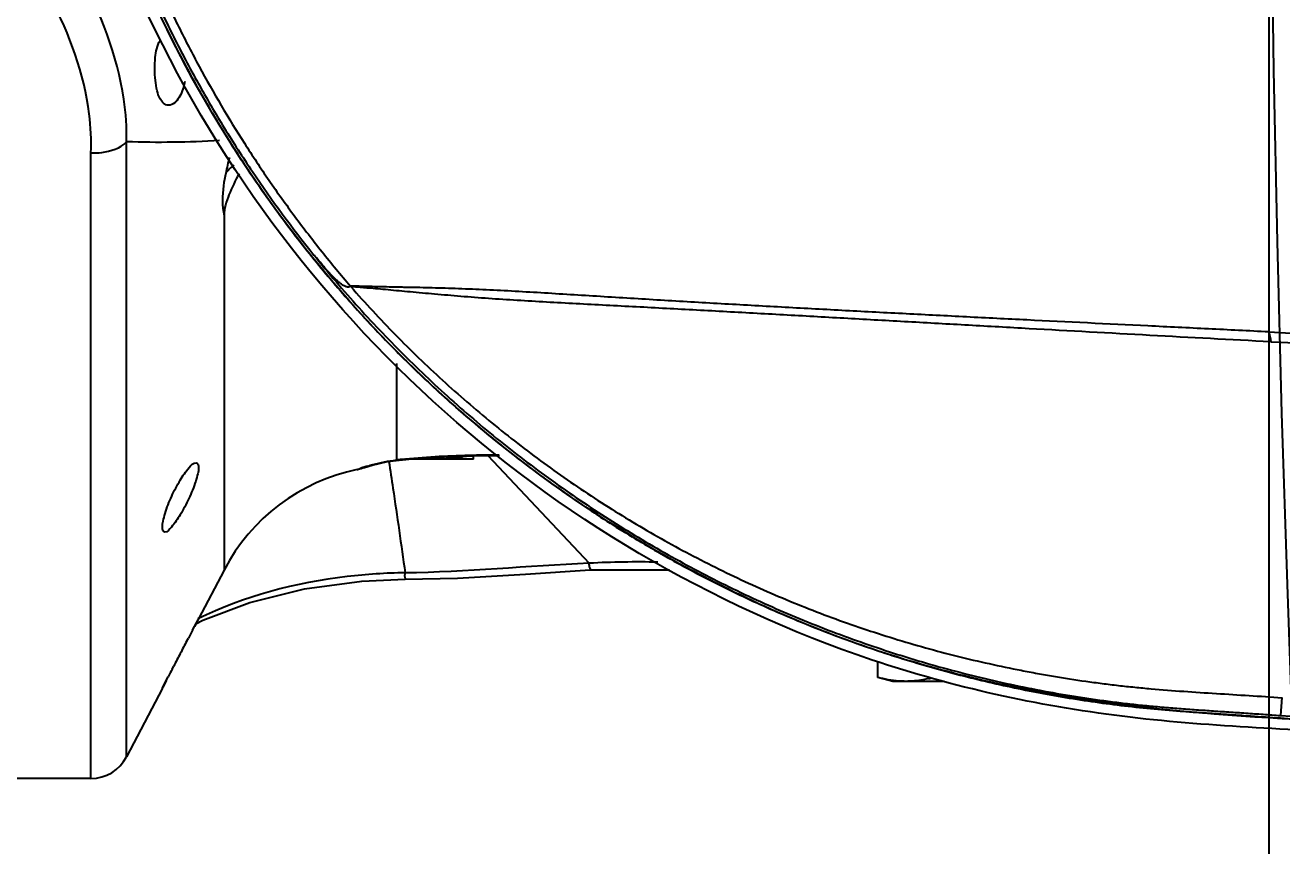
# Model space of a CAD drawing. Header units: millimetres. Extents: x 5828 to 6704, y 123 to 421.
# Drawn here: x 6496.742 to 6499.005, y 334.409 to 335.887 of the extents above; entities that cross this region are included whole.
import ezdxf

# ---------------------------------------------------------------- set-up
doc = ezdxf.new("R2010")
doc.units = ezdxf.units.MM
for name, color, linetype in [('外形图', 7, 'Continuous'), ('尺寸标注', 7, 'Continuous'), ('运动范围', 7, 'Continuous')]:
    doc.layers.add(name, color=color, linetype=linetype)
doc.styles.add('微软雅黑', font='msyh.ttc', dxfattribs={"height": 1.5})
doc.dimstyles.new('尺寸标注_1_20比例', dxfattribs={"dimtxt": 1.5, "dimasz": 1.25, "dimexe": 0.5, "dimexo": 0.4, "dimgap": 0.5, "dimtad": 1, "dimdec": 1, "dimlfac": 20, "dimdsep": 46, "dimtxsty": '微软雅黑', "dimcen": 0.09, "dimadec": 0, "dimazin": 0, "dimtp": 0.01, "dimtm": 0.01, "dimtfac": 1, "dimtdec": 1, "dimtofl": 0, "dimtmove": 0, "dimatfit": 3, "dimfxl": 1, "dimtolj": 1, "dimarcsym": 0})

# ---------------------------------------------------------------- blocks, each defined once
blk = doc.blocks.new('*D1139')
at = {"layer": 'Defpoints', "color": 0}
for p in [(6498.9812, 336.8553), (6559.0462, 312.8006), (6498.9812, 278.1994)]:
    blk.add_point(p, dxfattribs=at)
at = {"layer": '尺寸标注', "color": 0, "lineweight": -2}
for p, q in [((6498.9812, 336.4553), (6498.9812, 277.6994)), ((6559.0462, 312.4006), (6559.0462, 277.6994)), ((6557.7962, 278.1994), (6500.2312, 278.1994))]:
    blk.add_line(p, q, dxfattribs=at)
at = {"layer": '尺寸标注', "color": 0}
for points in [[(6500.2312, 278.4078), (6500.2312, 277.9911), (6498.9812, 278.1994)], [(6557.7962, 277.9911), (6557.7962, 278.4078), (6559.0462, 278.1994)]]:
    blk.add_solid(points, dxfattribs=at)
at = {"layer": '尺寸标注', "color": 0, "insert": (6529.0137, 279.471), "char_height": 1.5, "attachment_point": 5, "style": '微软雅黑'}
blk.add_mtext('\\A1;\\A1;{\\fAlibaba PuHuiTi 3.0 55 Regular|b0|i0|c134|p18;1201.2}', dxfattribs=at)
blk = doc.blocks.new('*D1144')
at = {"layer": 'Defpoints', "color": 0}
for p in [(6557.7962, 395.6702), (6487.6476, 286.2413), (6537.9972, 286.2413)]:
    blk.add_point(p, dxfattribs=at)
at = {"layer": '尺寸标注', "color": 0, "lineweight": -2}
for p, q in [((6557.3962, 395.6702), (6487.1476, 395.6702)), ((6487.6476, 394.4202), (6487.6476, 287.4913)), ((6537.5972, 286.2413), (6487.1476, 286.2413))]:
    blk.add_line(p, q, dxfattribs=at)
at = {"layer": '尺寸标注', "color": 0}
for points in [[(6487.856, 394.4202), (6487.4393, 394.4202), (6487.6476, 395.6702)], [(6487.4393, 287.4913), (6487.856, 287.4913), (6487.6476, 286.2413)]]:
    blk.add_solid(points, dxfattribs=at)
at = {"layer": '尺寸标注', "color": 0, "insert": (6486.376, 340.9558), "char_height": 1.5, "attachment_point": 5, "rotation": 90, "style": '微软雅黑'}
blk.add_mtext('\\A1;\\A1;{\\fAlibaba PuHuiTi 3.0 55 Regular|b0|i0|c134|p18;2188.6}', dxfattribs=at)

msp = doc.modelspace()

# ---------------------------------------------------------------- linework, layer by layer
at = {"layer": '外形图', "linetype": 'ByBlock'}
for p, q in [((6496.9244, 334.5692), (6496.9244, 335.6771)), ((6496.8603, 334.5303), (6496.8603, 335.657)), ((6497.1, 335.5441), (6497.1, 334.9058)), ((6497.4103, 335.2779), (6497.4103, 335.104)), ((6497.4506, 335.1071), (6497.5084, 335.1105)), ((6497.5491, 335.1053), (6497.5491, 335.1115)), ((6497.5748, 335.112), (6497.7573, 334.9181)), ((6497.3397, 335.0867), (6497.3465, 335.0885)), ((6497.3465, 335.0885), (6497.3512, 335.0902)), ((6497.3465, 335.0885), (6497.3469, 335.0887)), ((6497.3469, 335.0887), (6497.3541, 335.092)), ((6497.3508, 335.09), (6497.3669, 335.0949)), ((6497.3567, 335.0918), (6497.3672, 335.095)), ((6497.3669, 335.0949), (6497.3941, 335.101)), ((6497.3678, 335.0952), (6497.3813, 335.0982)), ((6497.3941, 335.101), (6497.4153, 335.1039)), ((6497.4103, 335.104), (6497.4152, 335.1039)), ((6497.4152, 335.1039), (6497.4506, 335.1071)), ((6497.4152, 335.1039), (6497.4153, 335.1039)), ((6497.4242, 335.1053), (6497.4265, 335.1055)), ((6497.5491, 335.1053), (6497.4304, 335.1053)), ((6497.1, 334.9058), (6497.0541, 334.8178)), ((6497.759, 334.906), (6497.9019, 334.9062)), ((6497.0494, 334.809), (6497.0616, 334.8154)), ((6497.0502, 334.8105), (6497.053, 334.8157)), ((6497.0529, 334.8155), (6497.0503, 334.8107)), ((6497.0538, 334.8171), (6497.0529, 334.8155)), ((6497.053, 334.8157), (6497.0537, 334.817)), ((6497.0537, 334.817), (6497.0541, 334.8178)), ((6497.0541, 334.8178), (6497.0538, 334.8171)), ((6497.0431, 334.7972), (6497.0467, 334.8039)), ((6497.0503, 334.8107), (6497.0467, 334.8039)), ((6497.0467, 334.8039), (6497.0502, 334.8105)), ((6497.0329, 334.778), (6497.0357, 334.7832)), ((6497.0064, 334.7271), (6497.0093, 334.7326)), ((6498.277, 334.7125), (6498.277, 334.7414)), ((6496.9959, 334.7066), (6496.9926, 334.7001)), ((6496.9926, 334.7), (6496.9959, 334.7066)), ((6496.9959, 334.7066), (6496.9994, 334.7135)), ((6498.3041, 334.7053), (6498.277, 334.7125)), ((6498.3964, 334.7053), (6498.3041, 334.7053)), ((6496.9889, 334.6928), (6496.9244, 334.5692)), ((6496.9889, 334.6928), (6496.99, 334.695)), ((6496.9926, 334.7001), (6496.99, 334.6949)), ((6496.99, 334.695), (6496.9926, 334.7)), ((6499.0045, 334.6759), (6499.0022, 334.6438)), ((6496.8603, 334.5303), (6496.2541, 334.5303))]:
    msp.add_line(p, q, dxfattribs=at)
for points in [[(6497.5084, 335.1105), (6497.5715, 335.112), (6497.5962, 335.1117)], [(6497.549, 335.1115), (6497.5728, 335.1121), (6497.5962, 335.1117)], [(6497.4259, 334.8892), (6497.5202, 334.8913), (6497.6428, 334.8983), (6497.759, 334.906)], [(6497.0616, 334.8154), (6497.1461, 334.8472), (6497.2448, 334.872), (6497.348, 334.8859), (6497.4259, 334.8892)]]:
    msp.add_lwpolyline(points, dxfattribs=at)
for centre, radius, start, end in [((6498.4302, 335.3279), 1.3592, 166.3301, 167.5657), ((6497.2385, 335.4987), 0.1824, 131.5398, 138.0556), ((6500.8201, 335.7034), 1.8754, 191.3377, 191.8945), ((6508.8364, 527.8189), 192.7363, 267.069018, 267.355594), ((6508.7869, 529.6564), 194.5866, 267.112602, 267.397409), ((6497.5797, 333.4448), 1.6678, 91.0639, 95.2731), ((6497.5791, 333.4678), 1.6448, 89.4283, 91.0572), ((6497.4103, 334.7439), 0.35, 101.6369, 152.4472), ((6497.4509, 334.7913), 0.3156, 108.6743, 109.4242), ((6497.4501, 334.7935), 0.3132, 107.0609, 108.6593), ((6497.5809, 333.4289), 1.6837, 95.6637, 95.8142), ((6497.582, 333.4181), 1.6946, 95.3425, 95.6636), ((6501.9812, 332.1691), 5.5939, 151.9778, 152.1396), ((6502.09, 332.1118), 5.7169, 152.2009, 152.4579), ((6502.2205, 332.0438), 5.864, 152.4583, 152.70749), ((6502.3706, 331.9665), 6.0328, 152.76715, 152.91312), ((6498.3149, 334.9473), 0.2431, 282.7558, 284.0861), ((6496.8603, 334.6026), 0.0723, 270, 332.4472)]:
    msp.add_arc(centre, radius, start, end, dxfattribs=at)
for points, knots in [([(6501.116, 334.513), (6500.8541, 334.5265), (6500.3304, 334.5553), (6499.6759, 334.5937), (6499.1526, 334.6304), (6498.7597, 334.6498), (6498.3703, 334.7181), (6497.8801, 334.9084), (6497.3409, 335.3031), (6496.9025, 335.9729), (6496.7248, 336.7539), (6496.8317, 337.5478), (6497.2089, 338.2549), (6497.809, 338.7837), (6498.4341, 339.0271), (6498.9573, 339.0704), (6499.3498, 339.0933), (6499.7424, 339.1203), (6500.1717, 339.1458), (6500.4702, 339.1628), (6500.6378, 339.172)], [0.2814625, 0.2814625, 0.2814625, 0.2814625, 0.3127361, 0.3440098, 0.3596457, 0.375288, 0.3909088, 0.4065401, 0.4376789, 0.4688356, 0.5000093, 0.531187, 0.5623615, 0.5935322, 0.6247079, 0.6403423, 0.655997, 0.6716257, 0.6872624, 0.7072791, 0.7072791, 0.7072791, 0.7072791]), ([(6500.6378, 339.1721), (6500.5723, 339.1684), (6500.4354, 339.1608), (6500.2271, 339.1488), (6500.0131, 339.1362), (6499.8348, 339.1253), (6499.6921, 339.1164), (6499.5852, 339.1097), (6499.4782, 339.1029), (6499.3712, 339.0959), (6499.2643, 339.0889), (6499.1751, 339.083), (6499.1038, 339.0782), (6499.0504, 339.0746), (6499.0058, 339.0715), (6498.9702, 339.069), (6498.9434, 339.0672), (6498.9167, 339.0654), (6498.8899, 339.0636), (6498.8632, 339.0618), (6498.8276, 339.0592), (6498.783, 339.0557), (6498.7386, 339.0513), (6498.7031, 339.0472), (6498.6677, 339.0425), (6498.6235, 339.0358), (6498.5707, 339.0265), (6498.5007, 339.0124), (6498.4137, 338.9917), (6498.3108, 338.9618), (6498.2094, 338.9269), (6498.1098, 338.8871), (6498.0123, 338.8425), (6497.917, 338.7933), (6497.8243, 338.7395), (6497.7342, 338.6813), (6497.6471, 338.6187), (6497.5631, 338.552), (6497.4825, 338.4813), (6497.4054, 338.4068), (6497.332, 338.3287), (6497.2625, 338.247), (6497.197, 338.1621), (6497.1357, 338.0742), (6497.0787, 337.9833), (6497.0262, 337.8898), (6496.9783, 337.7939), (6496.9352, 337.6957), (6496.8968, 337.5955), (6496.8635, 337.4936), (6496.835, 337.3903), (6496.8038, 337.2508), (6496.7827, 337.1092), (6496.772, 336.9666), (6496.7682, 336.8237), (6496.7766, 336.645), (6496.8023, 336.468), (6496.833, 336.3284), (6496.8611, 336.2249), (6496.8941, 336.1228), (6496.932, 336.0226), (6496.9748, 335.9242), (6497.0223, 335.8281), (6497.0745, 335.7344), (6497.1311, 335.6433), (6497.1921, 335.5551), (6497.2572, 335.47), (6497.3265, 335.3881), (6497.3996, 335.3096), (6497.4764, 335.2348), (6497.5568, 335.1639), (6497.6405, 335.0969), (6497.7274, 335.034), (6497.8172, 334.9754), (6497.9097, 334.9213), (6498.0048, 334.8717), (6498.1022, 334.8267), (6498.2016, 334.7866), (6498.3028, 334.7513), (6498.4057, 334.721), (6498.5099, 334.6957), (6498.6152, 334.6755), (6498.7037, 334.6628), (6498.7748, 334.6556), (6498.8193, 334.6519), (6498.8549, 334.6493), (6498.8816, 334.6475), (6498.9084, 334.6457), (6498.944, 334.6433), (6498.9886, 334.6402), (6499.0421, 334.6366), (6499.0955, 334.6329), (6499.1668, 334.6281), (6499.256, 334.6222), (6499.3629, 334.6152), (6499.4699, 334.6082), (6499.5769, 334.6014), (6499.6838, 334.5946), (6499.8265, 334.5857), (6500.0048, 334.5749), (6500.2188, 334.5622), (6500.4328, 334.5499), (6500.6469, 334.5379), (6500.861, 334.5263), (6501.0173, 334.5181), (6501.1024, 334.5137), (6501.116, 334.513)], [0.3131395, 0.3131395, 0.3131395, 0.3131395, 0.3203178, 0.3281304, 0.335943, 0.3437556, 0.347662, 0.3515683, 0.3554746, 0.3593809, 0.3632872, 0.3671935, 0.3691467, 0.3710998, 0.373053, 0.3740296, 0.3750062, 0.3759827, 0.3769593, 0.3779359, 0.3789125, 0.3808656, 0.3828188, 0.3837953, 0.3847719, 0.3867251, 0.3886782, 0.3906314, 0.3945374, 0.3984434, 0.4023495, 0.4062556, 0.4101617, 0.4140679, 0.4179741, 0.4218803, 0.4257865, 0.4296926, 0.4335988, 0.437505, 0.4414112, 0.4453173, 0.4492235, 0.4531297, 0.4570359, 0.4609421, 0.4648482, 0.4687544, 0.4726606, 0.4765668, 0.4804729, 0.4843791, 0.4921892, 0.4960954, 0.5000015, 0.5078116, 0.5156216, 0.5195278, 0.523434, 0.5273402, 0.5312463, 0.5351525, 0.5390587, 0.5429649, 0.546871, 0.5507772, 0.5546834, 0.5585896, 0.5624958, 0.5664019, 0.5703081, 0.5742143, 0.5781205, 0.5820266, 0.5859328, 0.589839, 0.5937451, 0.5976512, 0.6015573, 0.6054633, 0.6093693, 0.6132753, 0.6171812, 0.6191344, 0.6210875, 0.6220641, 0.6230407, 0.6240173, 0.6249939, 0.626947, 0.6289002, 0.6308533, 0.6328065, 0.6367128, 0.6406191, 0.6445254, 0.6484317, 0.6523381, 0.6562444, 0.664057, 0.6718696, 0.6796823, 0.6874949, 0.6953075, 0.7031201, 0.7046145, 0.7046145, 0.7046145, 0.7046145]), ([(6499.1716, 334.6109), (6499.02, 334.6189), (6498.7137, 334.6284), (6498.1124, 334.7608), (6497.4317, 335.1629), (6496.8807, 335.9289), (6496.7507, 336.549), (6496.7507, 336.8553)], [0, 0, 0, 0, 0.124038, 0.249693, 0.499705, 0.749819, 1, 1, 1, 1]), ([(6496.7748, 336.8553), (6496.7748, 336.7931), (6496.7801, 336.6687), (6496.8038, 336.4834), (6496.8431, 336.3007), (6496.8885, 336.1517), (6496.9323, 336.0352), (6496.9688, 335.9493), (6497.009, 335.865), (6497.0527, 335.7825), (6497.0998, 335.7019), (6497.1673, 335.5971), (6497.2228, 335.5217), (6497.2619, 335.4732)], [0, 0, 0, 0, 0.124906, 0.249824, 0.374792, 0.499779, 0.562283, 0.624771, 0.687246, 0.749725, 0.812232, 0.874783, 1, 1, 1, 1]), ([(6496.8091, 336.5704), (6496.8126, 336.5439), (6496.8206, 336.4911), (6496.8403, 336.3861), (6496.8722, 336.2563), (6496.9135, 336.1292), (6496.952, 336.0295), (6496.9837, 335.9559), (6497.018, 335.8834), (6497.0672, 335.7886), (6497.1215, 335.6964), (6497.1805, 335.6074), (6497.2272, 335.5423), (6497.2761, 335.4788), (6497.3101, 335.4376), (6497.3275, 335.4173)], [0, 0, 0, 0, 0.062504, 0.125008, 0.249995, 0.374981, 0.437485, 0.499989, 0.562493, 0.624997, 0.749985, 0.812489, 0.874993, 0.937497, 1, 1, 1, 1]), ([(6496.9244, 335.6771), (6496.925, 335.7027), (6496.9175, 335.8085), (6496.878, 335.9102), (6496.8385, 335.9798)], [0, 0, 0, 0, 0.242633, 1, 1, 1, 1]), ([(6496.8603, 335.657), (6496.8613, 335.6804), (6496.8564, 335.7773), (6496.8223, 335.871), (6496.7875, 335.9353)], [0, 0, 0, 0, 0.242422, 1, 1, 1, 1]), ([(6496.9999, 335.7428), (6496.9935, 335.7428), (6496.9839, 335.7535), (6496.979, 335.7701), (6496.9747, 335.7952), (6496.9748, 335.8255), (6496.9791, 335.8505), (6496.9848, 335.8594)], [0, 0, 0, 0, 0.152085, 0.273684, 0.423491, 0.749621, 1, 1, 1, 1]), ([(6497.0295, 335.7858), (6497.0289, 335.7822), (6497.026, 335.7699), (6497.0206, 335.7579), (6497.0147, 335.7511)], [0, 0, 0, 0, 0.291467, 1, 1, 1, 1]), ([(6497.0147, 335.7511), (6497.0136, 335.7499), (6497.0096, 335.7458), (6497.0039, 335.7428), (6496.9999, 335.7428)], [0, 0, 0, 0, 0.297255, 1, 1, 1, 1]), ([(6496.8603, 335.657), (6496.8668, 335.6569), (6496.8892, 335.658), (6496.9132, 335.6654), (6496.9244, 335.6771)], [0, 0, 0, 0, 0.286167, 1, 1, 1, 1]), ([(6497.1029, 335.6206), (6497.1012, 335.6132), (6497.097, 335.5879), (6497.096, 335.5616), (6497.1, 335.5441)], [0, 0, 0, 0, 0.297781, 1, 1, 1, 1]), ([(6497.1269, 335.6194), (6497.1203, 335.6071), (6497.1083, 335.5834), (6497.1, 335.557), (6497.1, 335.5441)], [0, 0, 0, 0, 0.518319, 1, 1, 1, 1]), ([(6497.2619, 335.4732), (6497.2879, 335.4408), (6497.3418, 335.3776), (6497.4278, 335.2876), (6497.5188, 335.2025), (6497.6144, 335.1226), (6497.7144, 335.0484), (6497.8184, 334.9799), (6497.9261, 334.9173), (6498.0372, 334.8609), (6498.1513, 334.8109), (6498.2485, 334.7747), (6498.3275, 334.749), (6498.3872, 334.7314), (6498.4474, 334.7155), (6498.508, 334.7014), (6498.569, 334.6889), (6498.6201, 334.68), (6498.6612, 334.6737), (6498.692, 334.6694), (6498.7229, 334.6656), (6498.7538, 334.6622), (6498.7848, 334.6593), (6498.8158, 334.6568), (6498.8469, 334.6544), (6498.8779, 334.6523), (6498.909, 334.6502), (6498.94, 334.6481), (6498.9711, 334.646), (6498.9918, 334.6445), (6499.0021, 334.6438)], [0, 0, 0, 0, 0.062498, 0.124996, 0.187493, 0.249991, 0.312489, 0.374987, 0.437485, 0.499983, 0.56248, 0.624978, 0.65623, 0.687481, 0.718733, 0.749985, 0.781237, 0.812488, 0.828114, 0.843741, 0.859367, 0.874993, 0.890619, 0.906246, 0.921872, 0.937497, 0.953123, 0.968749, 0.984374, 1, 1, 1, 1]), ([(6497.328, 335.4163), (6497.3277, 335.4163), (6497.3272, 335.4163), (6497.3264, 335.4161), (6497.3257, 335.4159), (6497.325, 335.4156), (6497.3242, 335.4155), (6497.3235, 335.4155), (6497.3227, 335.4155), (6497.3215, 335.4157), (6497.3201, 335.416), (6497.3176, 335.4168), (6497.3143, 335.4185), (6497.3103, 335.4212), (6497.3061, 335.4246), (6497.3018, 335.4285), (6497.2974, 335.4328), (6497.293, 335.4374), (6497.2885, 335.4422), (6497.2841, 335.4472), (6497.2781, 335.454), (6497.2707, 335.4626), (6497.2649, 335.4696), (6497.262, 335.4731)], [0, 0, 0, 0, 0.009514, 0.01828, 0.026454, 0.034516, 0.042883, 0.051566, 0.060471, 0.069648, 0.089101, 0.110134, 0.157123, 0.210729, 0.270574, 0.335505, 0.404017, 0.474996, 0.547781, 0.62186, 0.696821, 0.848216, 1, 1, 1, 1]), ([(6498.9812, 335.3347), (6498.9449, 335.3365), (6498.8724, 335.3401), (6498.7272, 335.3472), (6498.582, 335.3543), (6498.4369, 335.3616), (6498.3281, 335.3672), (6498.2192, 335.3729), (6498.1104, 335.3788), (6498.0016, 335.3849), (6497.8929, 335.3913), (6497.8025, 335.3968), (6497.7305, 335.4013), (6497.677, 335.4046), (6497.6243, 335.4077), (6497.5727, 335.4104), (6497.5308, 335.4121), (6497.4985, 335.4132), (6497.4753, 335.4139), (6497.4531, 335.4144), (6497.4353, 335.4148), (6497.4215, 335.415), (6497.4085, 335.4153), (6497.393, 335.4156), (6497.3752, 335.416), (6497.361, 335.4163), (6497.3502, 335.4166), (6497.3437, 335.4168), (6497.3386, 335.4169), (6497.3348, 335.4171), (6497.3312, 335.4172), (6497.3287, 335.4172), (6497.3275, 335.4173)], [0, 0, 0, 0, 0.065831, 0.13166, 0.263307, 0.329126, 0.394946, 0.46077, 0.5266, 0.592429, 0.658221, 0.723851, 0.756499, 0.78891, 0.820906, 0.852205, 0.882388, 0.896891, 0.910898, 0.92433, 0.937122, 0.943263, 0.94923, 0.960644, 0.971382, 0.981488, 0.986319, 0.991012, 0.993308, 0.995569, 0.997804, 1, 1, 1, 1]), ([(6497.328, 335.4163), (6497.341, 335.4016), (6497.3674, 335.3723), (6497.4081, 335.3296), (6497.45, 335.288), (6497.493, 335.2475), (6497.5372, 335.2083), (6497.5974, 335.1576), (6497.6752, 335.0974), (6497.7725, 335.0304), (6497.8734, 334.9689), (6497.9775, 334.9131), (6498.0845, 334.8631), (6498.1942, 334.8192), (6498.2874, 334.7877), (6498.363, 334.7655), (6498.4201, 334.7504), (6498.4775, 334.7369), (6498.5257, 334.7269), (6498.5644, 334.7196), (6498.6031, 334.7127), (6498.642, 334.7067), (6498.681, 334.7014), (6498.7103, 334.6978), (6498.7397, 334.6947), (6498.7789, 334.691), (6498.8279, 334.6872), (6498.8868, 334.6834), (6498.9458, 334.6798), (6498.985, 334.6772), (6499.0047, 334.6758)], [0, 0, 0, 0, 0.031252, 0.062505, 0.093757, 0.12501, 0.156262, 0.187514, 0.250011, 0.312509, 0.375007, 0.437503, 0.499999, 0.562494, 0.624988, 0.656238, 0.687489, 0.718739, 0.749989, 0.765614, 0.78124, 0.81249, 0.828116, 0.843742, 0.859368, 0.874994, 0.906246, 0.937497, 0.968749, 1, 1, 1, 1]), ([(6498.9849, 335.3168), (6498.9123, 335.3206), (6498.7672, 335.3283), (6498.5858, 335.3385), (6498.4406, 335.3466), (6498.3318, 335.3527), (6498.223, 335.3588), (6498.1141, 335.3649), (6498.0053, 335.3709), (6497.9146, 335.3758), (6497.8422, 335.3797), (6497.788, 335.3825), (6497.7341, 335.3853), (6497.6807, 335.3882), (6497.6281, 335.3913), (6497.5767, 335.3947), (6497.5271, 335.3985), (6497.4801, 335.4025), (6497.4365, 335.4065), (6497.4025, 335.4097), (6497.3773, 335.412), (6497.3627, 335.4133), (6497.3515, 335.4143), (6497.3448, 335.4149), (6497.3395, 335.4154), (6497.3356, 335.4157), (6497.3318, 335.416), (6497.3293, 335.4162), (6497.328, 335.4163)], [0, 0, 0, 0, 0.13136, 0.262705, 0.328373, 0.394041, 0.459714, 0.525395, 0.591075, 0.656714, 0.689482, 0.722171, 0.754712, 0.786992, 0.818832, 0.849974, 0.88007, 0.908666, 0.935231, 0.959325, 0.970397, 0.980844, 0.985844, 0.990701, 0.993077, 0.995417, 0.997728, 1, 1, 1, 1]), ([(6497.021, 335.0679), (6497.0258, 335.0758), (6497.0335, 335.0865), (6497.0445, 335.0991), (6497.0496, 335.0991)], [0, 0, 0, 0, 0.64402, 1, 1, 1, 1]), ([(6497.0496, 335.0991), (6497.053, 335.0991), (6497.055, 335.0886), (6497.0525, 335.0785), (6497.0474, 335.0591), (6497.037, 335.0346), (6497.0267, 335.0148), (6497.021, 335.0054)], [0, 0, 0, 0, 0.099501, 0.206575, 0.346054, 0.674007, 1, 1, 1, 1]), ([(6497.3397, 335.0867), (6497.3399, 335.0867), (6497.3419, 335.0878), (6497.344, 335.0882), (6497.3459, 335.0889)], [0, 0, 0, 0, 0.063086, 1, 1, 1, 1]), ([(6497.3582, 335.0929), (6497.3614, 335.094), (6497.3785, 335.0989), (6497.3961, 335.1023), (6497.4103, 335.104)], [0, 0, 0, 0, 0.193034, 1, 1, 1, 1]), ([(6497.3968, 335.1013), (6497.3993, 335.0852), (6497.4095, 335.0184), (6497.4187, 334.9515), (6497.426, 334.9007)], [0, 0, 0, 0, 0.239906, 1, 1, 1, 1]), ([(6496.9932, 334.9741), (6496.9898, 334.9741), (6496.9882, 334.9846), (6496.9904, 334.9946), (6496.9952, 335.0141), (6497.0052, 335.0386), (6497.0153, 335.0584), (6497.021, 335.0679)], [0, 0, 0, 0, 0.09867, 0.205735, 0.345169, 0.673522, 1, 1, 1, 1]), ([(6497.021, 335.0054), (6497.0163, 334.9975), (6497.0087, 334.987), (6496.9981, 334.9741), (6496.9932, 334.9741)], [0, 0, 0, 0, 0.64852, 1, 1, 1, 1]), ([(6497.759, 334.906), (6497.7601, 334.9061), (6497.7573, 334.9125), (6497.7579, 334.9151), (6497.7573, 334.9181)], [0, 0, 0, 0, 0.253603, 1, 1, 1, 1]), ([(6497.426, 334.9007), (6497.3912, 334.9004), (6497.2634, 334.8922), (6497.1362, 334.8589), (6497.0525, 334.8176)], [0, 0, 0, 0, 0.271573, 1, 1, 1, 1]), ([(6497.4259, 334.8892), (6497.4269, 334.8893), (6497.4248, 334.8953), (6497.426, 334.8978), (6497.426, 334.9007)], [0, 0, 0, 0, 0.25679, 1, 1, 1, 1]), ([(6498.3276, 334.7053), (6498.3233, 334.7053), (6498.3063, 334.7059), (6498.2894, 334.7092), (6498.277, 334.7125)], [0, 0, 0, 0, 0.247971, 1, 1, 1, 1]), ([(6498.3686, 334.7102), (6498.3652, 334.7094), (6498.3517, 334.7066), (6498.3379, 334.7053), (6498.3276, 334.7053)], [0, 0, 0, 0, 0.252323, 1, 1, 1, 1]), ([(6499.0021, 334.6438), (6499.1027, 334.6369), (6499.3039, 334.6233), (6499.6057, 334.6039), (6499.9076, 334.5852), (6500.2095, 334.5672), (6500.5115, 334.5499), (6500.7633, 334.5361), (6500.9144, 334.528), (6500.9649, 334.5254)], [0, 0, 0, 0, 0.0312513, 0.0625026, 0.0937539, 0.1250052, 0.1562565, 0.1875077, 0.2031789, 0.2031789, 0.2031789, 0.2031789])]:
    msp.add_open_spline(points, degree=3, knots=knots, dxfattribs=at)
for points in [[(6497.0919, 335.6793), (6497.0361, 335.6759), (6496.9802, 335.6753), (6496.9244, 335.6771)], [(6497.4991, 335.1099), (6497.5157, 335.1081), (6497.5324, 335.1067), (6497.5491, 335.106)], [(6497.4521, 335.1071), (6497.4454, 335.1061), (6497.4387, 335.1055), (6497.4319, 335.1053)], [(6497.7573, 334.9181), (6497.6468, 334.9132), (6497.5366, 334.9017), (6497.426, 334.9007)], [(6497.8812, 334.9199), (6497.8399, 334.921), (6497.7986, 334.92), (6497.7573, 334.9181)]]:
    msp.add_open_spline(points, degree=3, dxfattribs=at)
at = {"layer": '运动范围'}
msp.add_arc((6557.7962, 336.8553), 58.815, 350, 225, dxfattribs=at)

# ---------------------------------------------------------------- dimensions: what is measured, and where the dimension line sits
at = {"layer": '尺寸标注'}
dim = msp.add_linear_dim(base=(6487.6476, 286.2413), p1=(6557.7962, 395.6702), p2=(6537.9972, 286.2413), angle=90, text='\\A1;{\\fAlibaba PuHuiTi 3.0 55 Regular|b0|i0|c134|p18;2188.6}', dimstyle='尺寸标注_1_20比例', dxfattribs=at)
dim.commit()
dim.dimension.update_dxf_attribs({"geometry": '*D1144', "text_midpoint": (6487.6476, 340.9558), "dimtype": 160})
dim = msp.add_linear_dim(base=(6498.9812, 278.1994), p1=(6559.0462, 312.8006), p2=(6498.9812, 336.8553), text='\\A1;{\\fAlibaba PuHuiTi 3.0 55 Regular|b0|i0|c134|p18;1201.2}', dimstyle='尺寸标注_1_20比例', dxfattribs=at)
dim.commit()
dim.dimension.update_dxf_attribs({"geometry": '*D1139', "text_midpoint": (6529.0137, 278.1994), "dimtype": 160})

doc.saveas('drawing.dxf')
